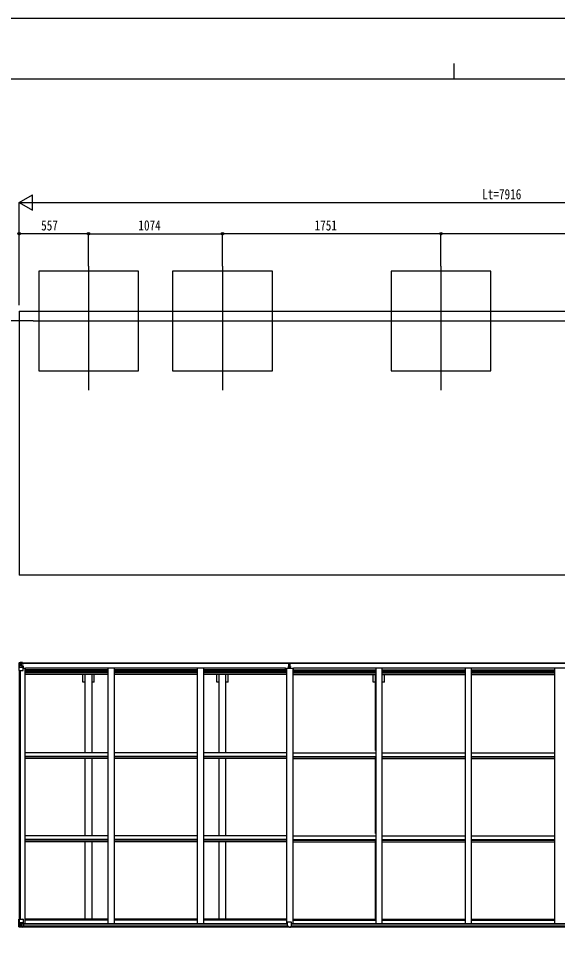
# Model space of a CAD drawing. Units: millimetres, scale not verified. Extents: x -10512 to 10512, y -7425 to 7425.
# Drawn here: x -3501 to 820, y 12 to 7425 of the extents above; entities that cross this region are included whole.
import ezdxf
from ezdxf.enums import TextEntityAlignment as Align

# ---------------------------------------------------------------- set-up
doc = ezdxf.new("R2010")
doc.units = ezdxf.units.MM
doc.header["$LTSCALE"] = 30
for name, color, linetype in [('0-3_YKK_12', 2, 'Continuous'), ('0-4_YKK_13', 4, 'Continuous'), ('0-5_YKK_A1', 4, 'Continuous'), ('0-6_YKK_D', 6, 'Continuous'), ('0-7_YKK_ZWAK', 7, 'Continuous')]:
    doc.layers.add(name, color=color, linetype=linetype)
doc.styles.add('ＭＳ ゴシック', font='')
doc.styles.get('ＭＳ ゴシック').set_extended_font_data('MS Gothic')

msp = doc.modelspace()

# ---------------------------------------------------------------- linework, layer by layer
at = {"layer": '0-3_YKK_12'}
for p, q in [((-2939.45, 5438.46), (-2939.45, 4443.29)), ((-1865.45, 5438.46), (-1865.45, 4443.29)), ((-114.45, 5438.46), (-114.45, 4443.29)), ((-3384.89, 4998.37), (3631.69, 4998.37))]:
    msp.add_line(p, q, dxfattribs=at)
at = {"layer": '0-4_YKK_13'}
for p, q in [((-3498.45, 2255.78), (-3498.45, 2255.74)), ((-3497.51, 2256.78), (-3497.51, 2256.78)), ((-3497.51, 2256.74), (-3497.51, 2256.77)), ((-3488.54, 2257.16), (-3496.47, 2256.69)), ((-3495.61, 2255.72), (-3495.61, 2255.65)), ((-3495.61, 2195.07), (-3495.61, 2255.65)), ((-3495.06, 2221.95), (-3490.92, 2234.04)), ((-3491.64, 2252.28), (-3494.37, 2255.95)), ((-3490.78, 2248.77), (-3488.45, 2248.83)), ((-3490.78, 2235.3), (-3490.78, 2248.77)), ((-3488.45, 2235.27), (-3490.78, 2235.3)), ((-3476.45, 2257.95), (-3488.45, 2257.17)), ((-3488.45, 2248.83), (-3476.45, 2248.83)), ((-3488.45, 2235.27), (-3476.45, 2235.27)), ((-3488.45, 2235.27), (-3488.45, 2235.27)), ((-3482.97, 2241.63), (-3482.97, 2240.67)), ((-3477.45, 2248.83), (-3476.45, 2248.83)), ((-3469.95, 2258.47), (-3476.45, 2258.07)), ((-3476.45, 2231.97), (-3476.45, 2258.07)), ((-3476.45, 2257.18), (-3469.95, 2257.58)), ((-3474.95, 2252.36), (-3476.45, 2252.36)), ((-3474.95, 2248.83), (-3476.45, 2248.83)), ((-3474.95, 2235.27), (-3476.45, 2235.27)), ((-3475.62, 2231.71), (-3465.28, 2230.06)), ((-3475.62, 2231.08), (-3475.62, 2231.71)), ((-3465.28, 2229.43), (-3475.62, 2231.08)), ((-3469.95, 2256.66), (-3474.95, 2256.57)), ((-3474.45, 2252), (-3474.95, 2252)), ((-3470.95, 2247.07), (-3474.95, 2247.07)), ((-3470.95, 2238.87), (-3474.95, 2238.87)), ((-3474.84, 2250.7), (-3470.95, 2250.7)), ((-3474.46, 2250.91), (-3474.46, 2251.07)), ((-3474.46, 2251.07), (-3474.45, 2251.07)), ((-3474.45, 2253.03), (-3474.45, 2251.07)), ((-3466.45, 2253.03), (-3474.45, 2253.03)), ((-3466.45, 2253), (-3474.45, 2253)), ((-3464.45, 2251.16), (-3474.45, 2251.07)), ((-3470.95, 2230.97), (-3470.95, 2250.93)), ((-3469.95, 2257.58), (-3469.95, 2258.47)), ((-3469.95, 2257.07), (-3469.95, 2257.58)), ((-3469.95, 2257.07), (-3469.95, 2256.66)), ((-3469.95, 2256.66), (-3469.95, 2255.84)), ((-3465.28, 2230.06), (-3465.28, 2229.43)), ((-3465, 2229.98), (-3460.95, 2229.95)), ((-3464.95, 2256.27), (-3464.95, 2255.84)), ((-3464.65, 2256.27), (-3464.95, 2256.27)), ((-3464.65, 2256.27), (-3462.96, 2255.84)), ((-3464.45, 2252.77), (-3459.45, 2252.77)), ((-3464.45, 2251.16), (-3464.45, 2252.77)), ((-3464.45, 2196.07), (-3464.45, 2229.17)), ((-3459.95, 2229.94), (-3460.95, 2229.95)), ((-3460.95, 2228.21), (-3459.95, 2228.22)), ((-3459.95, 2213.72), (-3459.95, 2229.94)), ((-3459.45, 2253.69), (-3459.45, 2252.77)), ((-3459.45, 2252.77), (-3458.45, 2252.77)), ((-3458.45, 2252.77), (-3458.45, 2253.69)), ((-3458.45, 2252.77), (-3458.45, 2251.2)), ((-3458.45, 2251.09), (-3458.45, 2251.2)), ((-1337.7, 2224.99), (-1330.7, 2225.05)), ((-1335.7, 2256.05), (-1330.86, 2256.35)), ((-1335.7, 2253.05), (-1335.7, 2256.05)), ((-1330.7, 2253.36), (-1335.7, 2253.05)), ((-1335.7, 2251.55), (-1335.7, 2253.05)), ((-1334.7, 2250.55), (-1330.7, 2250.55)), ((-1334.7, 2248.72), (-1334.7, 2250.55)), ((-1334.7, 2248.72), (-1330.7, 2248.65)), ((-1334.7, 2245.12), (-1334.7, 2248.72)), ((-1334.7, 2245.12), (-1330.7, 2245.06)), ((-1334.7, 2236.89), (-1334.7, 2245.12)), ((-1334.7, 2236.89), (-1330.7, 2236.85)), ((-1334.7, 2225.02), (-1334.7, 2236.89)), ((-1330.86, 2256.35), (-1329.2, 2256.45)), ((-1329.2, 2253.45), (-1330.7, 2253.35)), ((-1330.7, 2250.55), (-1330.7, 2253.35)), ((-1330.7, 2250.55), (-1330.7, 2239.84)), ((-1330.7, 2239.84), (-1327.7, 2239.84)), ((-1330.7, 2232.77), (-1330.7, 2239.84)), ((-1330.7, 2232.77), (-1327.7, 2232.77)), ((-1330.7, 2223.13), (-1330.7, 2232.77)), ((-1329.2, 2256.45), (-1329.2, 2253.45)), ((-1322.7, 2253.05), (-1329.2, 2253.45)), ((-1327.7, 2250.55), (-1323.7, 2250.55)), ((-1327.7, 2250.55), (-1327.7, 2239.84)), ((-1327.7, 2248.65), (-1323.7, 2248.65)), ((-1327.7, 2232.77), (-1327.7, 2239.84)), ((-1327.7, 2223.13), (-1327.7, 2232.77)), ((-1320.7, 2224.49), (-1327.7, 2224.55)), ((-1323.7, 2248.65), (-1323.7, 2250.55)), ((-1323.7, 2225.02), (-1323.7, 2236.85)), ((-1322.7, 2251.55), (-1322.7, 2253.05)), ((-1320.7, 2223.62), (-1320.7, 2224.49)), ((-3495.61, 2195.07), (-3465.45, 2195.07)), ((-3495.06, 2221.95), (-3488.45, 2221.74)), ((-3488.45, 2221.74), (-3464.45, 2221.74)), ((-3459.95, 2218.07), (-3464.45, 2218.07)), ((-1337.7, 2223.62), (-1330.7, 2223.55)), ((-1337.7, 2213.72), (-1337.7, 2223.12)), ((-1330.7, 2223.13), (-1327.7, 2223.13)), ((-1330.7, 2216.05), (-1330.7, 2223.13)), ((-1330.7, 2216.05), (-1327.7, 2216.05)), ((-1330.7, 2216.05), (-1330.7, 2213.72)), ((-1327.7, 2216.05), (-1327.7, 2223.13)), ((-1327.7, 2216.05), (-1327.7, 2213.72)), ((-1320.7, 2213.72), (-1320.7, 2223.12)), ((-3498.45, 199.09), (-3465.45, 199.09)), ((-3498.45, 138.38), (-3498.45, 199.09)), ((-3495.61, 199.09), (-3495.61, 138.51)), ((-3495.06, 172.21), (-3488.45, 172.42)), ((-3495.06, 172.21), (-3490.92, 160.12)), ((-3488.45, 158.89), (-3490.78, 158.86)), ((-3490.78, 158.86), (-3490.78, 145.39)), ((-3488.45, 172.42), (-3464.45, 172.42)), ((-3488.45, 158.89), (-3488.45, 158.89)), ((-3476.45, 158.89), (-3488.45, 158.89)), ((-3483.93, 152.53), (-3483.93, 153.49)), ((-3476.45, 162.88), (-3469.95, 162.88)), ((-3476.45, 162.88), (-3476.45, 136.09)), ((-3465.28, 164.73), (-3475.62, 163.08)), ((-3475.62, 163.08), (-3475.62, 162.88)), ((-3472.93, 162.88), (-3465.28, 164.1)), ((-3469.95, 162.88), (-3460.95, 162.84)), ((-3465.28, 164.1), (-3465.28, 164.73)), ((-3464.45, 198.09), (-3464.45, 164.99)), ((-3459.95, 161.93), (-3459.95, 141.78)), ((-1344.95, 141.16), (-1344.95, 173.48)), ((-1312.95, 174.48), (-1343.95, 174.48)), ((-1311.95, 141.16), (-1311.95, 173.48)), ((-3497.51, 137.42), (-3497.51, 137.38)), ((-3488.54, 136.99), (-3496.46, 137.47)), ((-3495.6, 138.44), (-3495.61, 138.51)), ((-3491.64, 141.88), (-3494.37, 138.21)), ((-3490.78, 145.39), (-3488.45, 145.33)), ((-3488.45, 145.33), (-3476.45, 145.33)), ((-3476.45, 136.21), (-3488.45, 136.99)), ((-3469.95, 135.69), (-3469.95, 141.64)), ((-3460.95, 141.07), (-3469.95, 141.01)), ((-1344.95, 141.16), (-1344.95, 141.12)), ((-1334.95, 140.39), (-1343.95, 140.45)), ((-1321.95, 140.39), (-1312.95, 140.45)), ((-1311.95, 141.16), (-1311.95, 141.12))]:
    msp.add_line(p, q, dxfattribs=at)
for points in [[(-3498.45, 2255.74), (-3498.45, 2195.07), (-3495.61, 2195.07)], [(-3497.51, 2256.78), (-3488.45, 2257.33), (-3476.45, 2258.07)], [(-3484.89, 2242.59), (-3485.85, 2242.59), (-3485.85, 2243.55), (-3484.89, 2243.55)], [(-3483.93, 2244.51), (-3483.93, 2245.47), (-3482.97, 2245.47), (-3482.97, 2244.51)], [(-3482.97, 2240.67), (-3483.93, 2240.67), (-3483.93, 2241.63)], [(-3482.01, 2243.55), (-3481.05, 2243.55), (-3481.05, 2242.59), (-3482.01, 2242.59)], [(-3469.95, 2257.07), (-3474.95, 2257.07), (-3474.95, 2231.6)], [(-3459.45, 2251.04), (-3474.45, 2250.91), (-3474.46, 2250.91)], [(-3474.45, 2252), (-3466.45, 2252), (-3466.45, 2253.69)], [(-3464.45, 2251.16), (-3464.45, 2251.15), (-3458.45, 2251.2)], [(-3460.95, 2229.95), (-3460.95, 2228.21), (-3464.45, 2228.19)], [(-1330.7, 2224.55), (-1337.7, 2224.49), (-1337.7, 2224.99)], [(-1330.7, 2223.05), (-1337.7, 2223.12), (-1337.7, 2223.62), (-1337.7, 2224.49)], [(-1329.2, 2256.45), (-1322.7, 2256.05), (-1322.7, 2253.05)], [(-1327.7, 2245.06), (-1323.7, 2245.06), (-1323.7, 2248.65)], [(-1327.7, 2236.85), (-1323.7, 2236.85), (-1323.7, 2245.06)], [(-1327.7, 2225.05), (-1320.7, 2224.99), (-1320.7, 2224.49)], [(-1327.7, 2223.55), (-1320.7, 2223.62), (-1320.7, 2223.12), (-1327.7, 2223.05)], [(-3484.89, 150.61), (-3485.85, 150.61), (-3485.85, 151.57), (-3484.89, 151.57)], [(-3483.93, 153.49), (-3482.97, 153.49), (-3482.97, 152.53)], [(-3482.97, 149.65), (-3482.97, 148.69), (-3483.93, 148.69), (-3483.93, 149.65)], [(-3482.01, 151.57), (-3481.05, 151.57), (-3481.05, 150.61), (-3482.01, 150.61)], [(-3497.51, 137.38), (-3488.45, 136.83), (-3469.95, 135.69)], [(-3459.95, 141.78), (-3459.96, 141.67), (-3469.95, 141.64)], [(-1328.45, 134.96), (-1334.95, 135.36), (-1334.95, 140.39)], [(-1328.45, 134.96), (-1321.95, 135.36), (-1321.95, 140.39)]]:
    msp.add_lwpolyline(points, dxfattribs=at)
for centre in [(-3483.45, 2243.07), (-3483.45, 151.09)]:
    msp.add_circle(centre, 5.3, dxfattribs=at)
for centre, radius, start, end in [((-3497.45, 2255.78), 0.999, 93.4424, 179.95083), ((-3497.45, 2255.78), 1, 93.50017, 180.00079), ((-3497.45, 2255.74), 0.999, 93.4424, 179.95083), ((-3496.3, 2269.39), 12.7, 269.24466, 275.10311), ((-3494.32, 2255.78), 1.28, 131.17831, 182.45895), ((-3484.89, 2244.51), 0.96, 270, 0), ((-3484.89, 2241.63), 0.96, 0, 90), ((-3482.01, 2244.51), 0.96, 180, 270), ((-3482.01, 2241.63), 0.96, 90, 180), ((-3475.51, 2232.64), 0.937, 182.32209, 263.26766), ((-3475.51, 2232.01), 0.937, 182.32209, 263.26766), ((-3474.45, 2253.53), 0.5, 179.99802, 269.99691), ((-3474.45, 2253.5), 0.5, 180.00109, 270.00109), ((-3474.45, 2250.57), 0.5, 90.52895, 180.04464), ((-3474.44, 2250.4), 0.513, 91.88028, 181.04707), ((-3465.39, 2229.13), 0.937, 2.32209, 83.26766), ((-3465.39, 2228.49), 0.937, 2.32209, 83.26766), ((-3459.31, 2258.73), 7.69, 268.96999, 276.43426), ((-1334.7, 2251.55), 1, 180, 270), ((-1323.7, 2251.55), 1, 270, 0), ((-3465.45, 2196.07), 1, 270, 0), ((-3484.89, 152.53), 0.96, 270, 0), ((-3484.89, 149.65), 0.96, 0, 90), ((-3482.01, 152.53), 0.96, 180, 270), ((-3482.01, 149.65), 0.96, 90, 180), ((-3475.51, 162.15), 0.937, 96.73234, 129.06602), ((-3465.45, 198.09), 1, 0, 90), ((-3465.39, 165.67), 0.937, 276.73234, 357.67791), ((-3465.39, 165.03), 0.937, 276.73234, 357.67791), ((-1343.95, 173.48), 1, 90, 180), ((-1312.95, 173.48), 1, 0, 90), ((-3497.45, 138.42), 0.999, 180.04917, 266.5576), ((-3497.45, 138.38), 0.999, 180.04917, 266.5576), ((-3497.45, 138.38), 1, 179.99921, 266.49983), ((-3496.3, 124.77), 12.7, 84.89689, 90.75534), ((-3494.32, 138.38), 1.28, 177.54105, 228.82169)]:
    msp.add_arc(centre, radius, start, end, dxfattribs=at)
for centre, major_axis, ratio, start_param, end_param in [((-3296.51, 2269.09), (201, 12.36), 0.060933, 3.1373463, 3.1378449), ((-3495.51, 2256.86), (2, 0.12), 0.060933, 3.1378449, 4.2119296), ((-3495.32, 2253.76), (-0.02, 3), 0.466854, 5.5234897, 6.1575023), ((-3493.65, 2248.69), (0.03, 5), 0.573921, 4.7320603, 5.5159136), ((-3492.19, 2235.32), (0, 3), 0.468246, 4.2703918, 4.7058971), ((-3570.2, 2248.83), (81.75, 0), 0.061163, 0, 0.0007725), ((-1330.67, 2253.36), (0.18, -2.99), 0.008711, 3.1415927, 4.7113235), ((-1502.57, 2242.84), (171.87, 10.52), 0.017422, 6.2821194, 6.2831848), ((-3494.34, 2224.3), (0.85, 2.32), 0.403757, 2.3087461, 3.2744049), ((-3494.34, 169.86), (0.85, -2.32), 0.403757, 3.0087805, 3.9744392), ((-3492.19, 158.84), (0, -3), 0.468246, 1.5772882, 2.0127935), ((-3460.95, 161.94), (1, -0.021), 0.906239, 0.0187047, 1.589501), ((-3495.51, 137.3), (2, -0.12), 0.060933, 2.0712557, 3.1453404), ((-3296.51, 125.07), (201, -12.36), 0.060933, 3.1453404, 3.145839), ((-3495.32, 140.4), (-0.02, -3), 0.466854, 0.125683, 0.7596956), ((-3493.65, 145.47), (0.03, -5), 0.573921, 0.7672717, 1.551125), ((-3570.2, 145.33), (81.75, 0), 0.061163, 6.2824128, 6.2831853), ((-3460.95, 141.77), (1, 0.012), 0.707053, 4.7036637, 6.124411), ((-1343.95, 141.16), (1, -0.012), 0.707053, 3.2044821, 4.7211143), ((-1312.95, 141.16), (-1, -0.012), 0.707053, 1.562071, 3.0787032)]:
    msp.add_ellipse(centre, major_axis=major_axis, ratio=ratio, start_param=start_param, end_param=end_param, dxfattribs=at)
at = {"layer": '0-5_YKK_A1'}
for p, q in [((-3496.45, 5076.17), (4419.55, 5076.17)), ((-3496.45, 5076.17), (-3496.45, 2958.17)), ((4419.55, 2958.17), (-3496.45, 2958.17)), ((-3474.95, 2255.84), (-1335.7, 2255.84)), ((-3474.95, 2253.69), (-1335.7, 2253.69)), ((-1322.7, 2255.84), (4398.05, 2255.84)), ((-1322.7, 2253.69), (4398.05, 2253.69)), ((-3496.45, 2195.07), (-3496.45, 199.09)), ((-3486.75, 2195.07), (-3486.75, 199.09)), ((-3464.45, 2213.72), (-3451.45, 2213.72)), ((-3451.45, 2213.72), (-3451.45, 163.07)), ((-2785.45, 2200.04), (-3451.45, 2200.04)), ((-2785.45, 2191.64), (-3451.45, 2191.64)), ((-2785.45, 2183.44), (-3451.45, 2183.44)), ((-2785.45, 2179.52), (-3451.45, 2179.52)), ((-2785.45, 2174.44), (-3451.45, 2174.44)), ((-2785.45, 2161.43), (-3451.45, 2161.43)), ((-3443.95, 2200.04), (-3443.95, 2215.55)), ((-3443.95, 2215.55), (-1360.95, 2215.55)), ((-2984.65, 2099.84), (-2984.65, 2161.43)), ((-2966.95, 1534.78), (-2966.95, 2161.43)), ((-2911.95, 1534.78), (-2911.95, 2161.43)), ((-2894.25, 2099.84), (-2894.25, 2161.43)), ((-2785.45, 2215.54), (-2785.45, 163.07)), ((-2735.45, 2215.54), (-2735.45, 163.07)), ((-2069.45, 2200.04), (-2735.45, 2200.04)), ((-2069.45, 2191.64), (-2735.45, 2191.64)), ((-2069.45, 2183.44), (-2735.45, 2183.44)), ((-2069.45, 2179.52), (-2735.45, 2179.52)), ((-2069.45, 2174.44), (-2735.45, 2174.44)), ((-2069.45, 2161.43), (-2735.45, 2161.43)), ((-2069.45, 2215.54), (-2069.45, 163.07)), ((-2019.45, 2215.54), (-2019.45, 163.07)), ((-1353.45, 2200.04), (-2019.45, 2200.04)), ((-1353.45, 2191.64), (-2019.45, 2191.64)), ((-1353.45, 2183.44), (-2019.45, 2183.44)), ((-1353.45, 2179.52), (-2019.45, 2179.52)), ((-1353.45, 2174.44), (-2019.45, 2174.44)), ((-1353.45, 2161.43), (-2019.45, 2161.43)), ((-1910.65, 2099.84), (-1910.65, 2161.43)), ((-1892.95, 1534.78), (-1892.95, 2161.43)), ((-1837.95, 1534.78), (-1837.95, 2161.43)), ((-1820.25, 2099.84), (-1820.25, 2161.43)), ((-1360.95, 2200.04), (-1360.95, 2215.55)), ((-1353.45, 2213.72), (-1353.45, 163.07)), ((-1353.45, 2213.72), (-1303.45, 2213.72)), ((-1303.45, 2213.72), (-1303.45, 163.07)), ((-1303.45, 2200.04), (-637.45, 2200.04)), ((-1303.45, 2191.64), (-637.45, 2191.64)), ((-1303.45, 2183.44), (-637.45, 2183.44)), ((-1303.45, 2179.52), (-637.45, 2179.52)), ((-1303.45, 2174.44), (-637.45, 2174.44)), ((-1303.45, 2161.43), (-637.45, 2161.43)), ((-1295.95, 2200.04), (-1295.95, 2215.55)), ((-1295.95, 2215.55), (4367.05, 2215.55)), ((-657.65, 2099.84), (-657.65, 2156.11)), ((-639.95, 1553.55), (-639.95, 2156.11)), ((-637.45, 2215.54), (-637.45, 163.07)), ((-587.45, 2215.54), (-587.45, 163.07)), ((-587.45, 2200.04), (78.55, 2200.04)), ((-587.45, 2191.64), (78.55, 2191.64)), ((-587.45, 2183.44), (78.55, 2183.44)), ((-587.45, 2179.52), (78.55, 2179.52)), ((-587.45, 2174.44), (78.55, 2174.44)), ((-587.45, 2161.43), (78.55, 2161.43)), ((-584.95, 1553.55), (-584.95, 2156.11)), ((-567.25, 2099.84), (-567.25, 2156.11)), ((78.55, 2215.54), (78.55, 163.07)), ((128.55, 2215.54), (128.55, 163.07)), ((128.55, 2200.04), (794.55, 2200.04)), ((128.55, 2191.64), (794.55, 2191.64)), ((128.55, 2183.44), (794.55, 2183.44)), ((128.55, 2179.52), (794.55, 2179.52)), ((128.55, 2174.44), (794.55, 2174.44)), ((128.55, 2161.43), (794.55, 2161.43)), ((794.55, 2215.54), (794.55, 163.07)), ((-2966.95, 2099.84), (-2984.65, 2099.84)), ((-2894.25, 2099.84), (-2911.95, 2099.84)), ((-1892.95, 2099.84), (-1910.65, 2099.84)), ((-1820.25, 2099.84), (-1837.95, 2099.84)), ((-639.95, 2099.84), (-657.65, 2099.84)), ((-567.25, 2099.84), (-584.95, 2099.84)), ((-2785.45, 1534.78), (-3451.42, 1534.78)), ((-2785.45, 1505.04), (-3451.42, 1505.04)), ((-2785.45, 1500.49), (-3451.42, 1500.49)), ((-2785.45, 1487.48), (-3451.42, 1487.48)), ((-2966.95, 867.78), (-2966.95, 1487.48)), ((-2911.95, 867.78), (-2911.95, 1487.48)), ((-2069.45, 1534.78), (-2735.45, 1534.78)), ((-2069.45, 1505.04), (-2735.45, 1505.04)), ((-2069.45, 1500.49), (-2735.45, 1500.49)), ((-2069.45, 1487.48), (-2735.45, 1487.48)), ((-1353.45, 1534.78), (-2019.45, 1534.78)), ((-1353.45, 1505.04), (-2019.45, 1505.04)), ((-1353.45, 1500.49), (-2019.45, 1500.49)), ((-1353.45, 1487.48), (-2019.45, 1487.48)), ((-1892.95, 867.78), (-1892.95, 1487.48)), ((-1837.95, 867.78), (-1837.95, 1487.48)), ((-1303.42, 1534.78), (-637.45, 1534.78)), ((-1303.42, 1505.04), (-637.45, 1505.04)), ((-1303.42, 1500.49), (-637.45, 1500.49)), ((-1303.42, 1487.48), (-637.45, 1487.48)), ((-639.95, 886.09), (-639.95, 1501.92)), ((-587.42, 1534.78), (78.55, 1534.78)), ((-587.42, 1505.04), (78.55, 1505.04)), ((-587.42, 1500.49), (78.55, 1500.49)), ((-587.42, 1487.48), (78.55, 1487.48)), ((-584.95, 886.09), (-584.95, 1501.92)), ((128.58, 1534.78), (794.55, 1534.78)), ((128.58, 1505.04), (794.55, 1505.04)), ((128.58, 1500.49), (794.55, 1500.49)), ((128.58, 1487.48), (794.55, 1487.48)), ((-2785.45, 867.78), (-3451.42, 867.78)), ((-2785.45, 838.05), (-3451.42, 838.05)), ((-2785.45, 833.5), (-3451.42, 833.5)), ((-2785.45, 820.49), (-3451.42, 820.49)), ((-2966.95, 199.24), (-2966.95, 820.49)), ((-2911.95, 199.24), (-2911.95, 820.49)), ((-2069.45, 867.78), (-2735.45, 867.78)), ((-2069.45, 838.05), (-2735.45, 838.05)), ((-2069.45, 833.5), (-2735.45, 833.5)), ((-2069.45, 820.49), (-2735.45, 820.49)), ((-1353.45, 867.78), (-2019.45, 867.78)), ((-1353.45, 838.05), (-2019.45, 838.05)), ((-1353.45, 833.5), (-2019.45, 833.5)), ((-1353.45, 820.49), (-2019.45, 820.49)), ((-1892.95, 199.24), (-1892.95, 820.49)), ((-1837.95, 199.24), (-1837.95, 820.49)), ((-1303.42, 867.78), (-637.45, 867.78)), ((-1303.42, 838.05), (-637.45, 838.05)), ((-1303.42, 833.5), (-637.45, 833.5)), ((-1303.42, 820.49), (-637.45, 820.49)), ((-639.95, 199.24), (-639.95, 838.9)), ((-587.42, 867.78), (78.55, 867.78)), ((-587.42, 838.05), (78.55, 838.05)), ((-587.42, 833.5), (78.55, 833.5)), ((-587.42, 820.49), (78.55, 820.49)), ((-584.95, 199.24), (-584.95, 838.9)), ((128.58, 867.78), (794.55, 867.78)), ((128.58, 838.05), (794.55, 838.05)), ((128.58, 833.5), (794.55, 833.5)), ((128.58, 820.49), (794.55, 820.49)), ((-3471.71, 163.07), (-1344.95, 163.07)), ((-3459.95, 160.81), (-1344.95, 160.81)), ((-2785.45, 199.24), (-3451.45, 199.24)), ((-2785.45, 190.89), (-3451.45, 190.89)), ((-2069.45, 199.24), (-2735.45, 199.24)), ((-2069.45, 190.89), (-2735.45, 190.89)), ((-1353.45, 199.24), (-2019.45, 199.24)), ((-1353.45, 190.89), (-2019.45, 190.89)), ((-1311.95, 163.07), (4394.82, 163.07)), ((-1311.95, 160.81), (4383.05, 160.81)), ((-1303.45, 199.24), (-637.45, 199.24)), ((-1303.45, 190.89), (-637.45, 190.89)), ((-587.45, 199.24), (78.55, 199.24)), ((-587.45, 190.89), (78.55, 190.89)), ((128.55, 199.24), (794.55, 199.24)), ((128.55, 190.89), (794.55, 190.89)), ((-3469.95, 137.29), (-1334.95, 137.29)), ((-3459.95, 145.19), (-1344.95, 145.19)), ((-1321.95, 137.29), (4393.05, 137.29)), ((-1311.95, 145.19), (4383.05, 145.19))]:
    msp.add_line(p, q, dxfattribs=at)
for points in [[(-3339.45, 4598.37), (-2539.45, 4598.37), (-2539.45, 5398.37), (-3339.45, 5398.37)], [(-2265.45, 4598.37), (-1465.45, 4598.37), (-1465.45, 5398.37), (-2265.45, 5398.37)], [(-514.45, 4598.37), (285.55, 4598.37), (285.55, 5398.37), (-514.45, 5398.37)]]:
    msp.add_lwpolyline(points, close=True, dxfattribs=at)
at = {"layer": '0-6_YKK_D'}
for p, q in [((-3496.45, 5948.37), (-3388.2, 6010.87)), ((-3388.2, 5885.87), (-3388.2, 6010.87)), ((-3496.45, 5126.17), (-3496.45, 5949.37)), ((-3496.45, 5948.37), (-3388.2, 5885.87)), ((-3496.45, 5948.37), (-3279.94, 5948.37)), ((-3371.45, 5948.37), (4294.55, 5948.37)), ((-3496.45, 5126.17), (-3496.45, 5699.37)), ((-2939.45, 5698.37), (-3496.45, 5698.37)), ((-2939.45, 5438.46), (-2939.45, 5699.37)), ((-2939.45, 5438.46), (-2939.45, 5699.37)), ((-2939.45, 5698.37), (-1865.45, 5698.37)), ((-1865.45, 5438.46), (-1865.45, 5699.37)), ((-1865.45, 5438.46), (-1865.45, 5699.37)), ((-114.45, 5698.37), (-1865.45, 5698.37)), ((-114.45, 5438.46), (-114.45, 5699.37)), ((-114.45, 5438.46), (-114.45, 5699.37)), ((3185.55, 5698.37), (-114.45, 5698.37)), ((-3384.89, 4998.37), (-3797.45, 4998.37))]:
    msp.add_line(p, q, dxfattribs=at)
for centre in [(-3496.45, 5698.37), (-2939.45, 5698.37), (-2939.45, 5698.37), (-1865.45, 5698.37), (-1865.45, 5698.37), (-114.45, 5698.37), (-114.45, 5698.37)]:
    msp.add_circle(centre, 10.62, dxfattribs=at)
at = {"layer": '0-7_YKK_ZWAK'}
for p, q in [((-12.45, 7062.5), (-12.45, 6937.5)), ((9737.55, 6937.5), (-9762.45, 6937.5))]:
    msp.add_line(p, q, dxfattribs=at)
msp.add_lwpolyline([(-10512.5, -7425), (10512.5, -7425), (10512.5, 7425), (-10512.5, 7425)], close=True, dxfattribs=at)

# ---------------------------------------------------------------- texts
at = {"layer": '0-6_YKK_D', "style": 'ＭＳ ゴシック', "width": 0.8}
for s, p in [('Lt=7916', (215.55, 5949.37)), ('557', (-3319.95, 5699.37)), ('1074', (-2540.45, 5699.37)), ('1751', (-1127.95, 5699.37))]:
    msp.add_text(s, height=82.48, dxfattribs=at).set_placement(p, align=Align.BOTTOM_LEFT)

doc.saveas('drawing.dxf')
